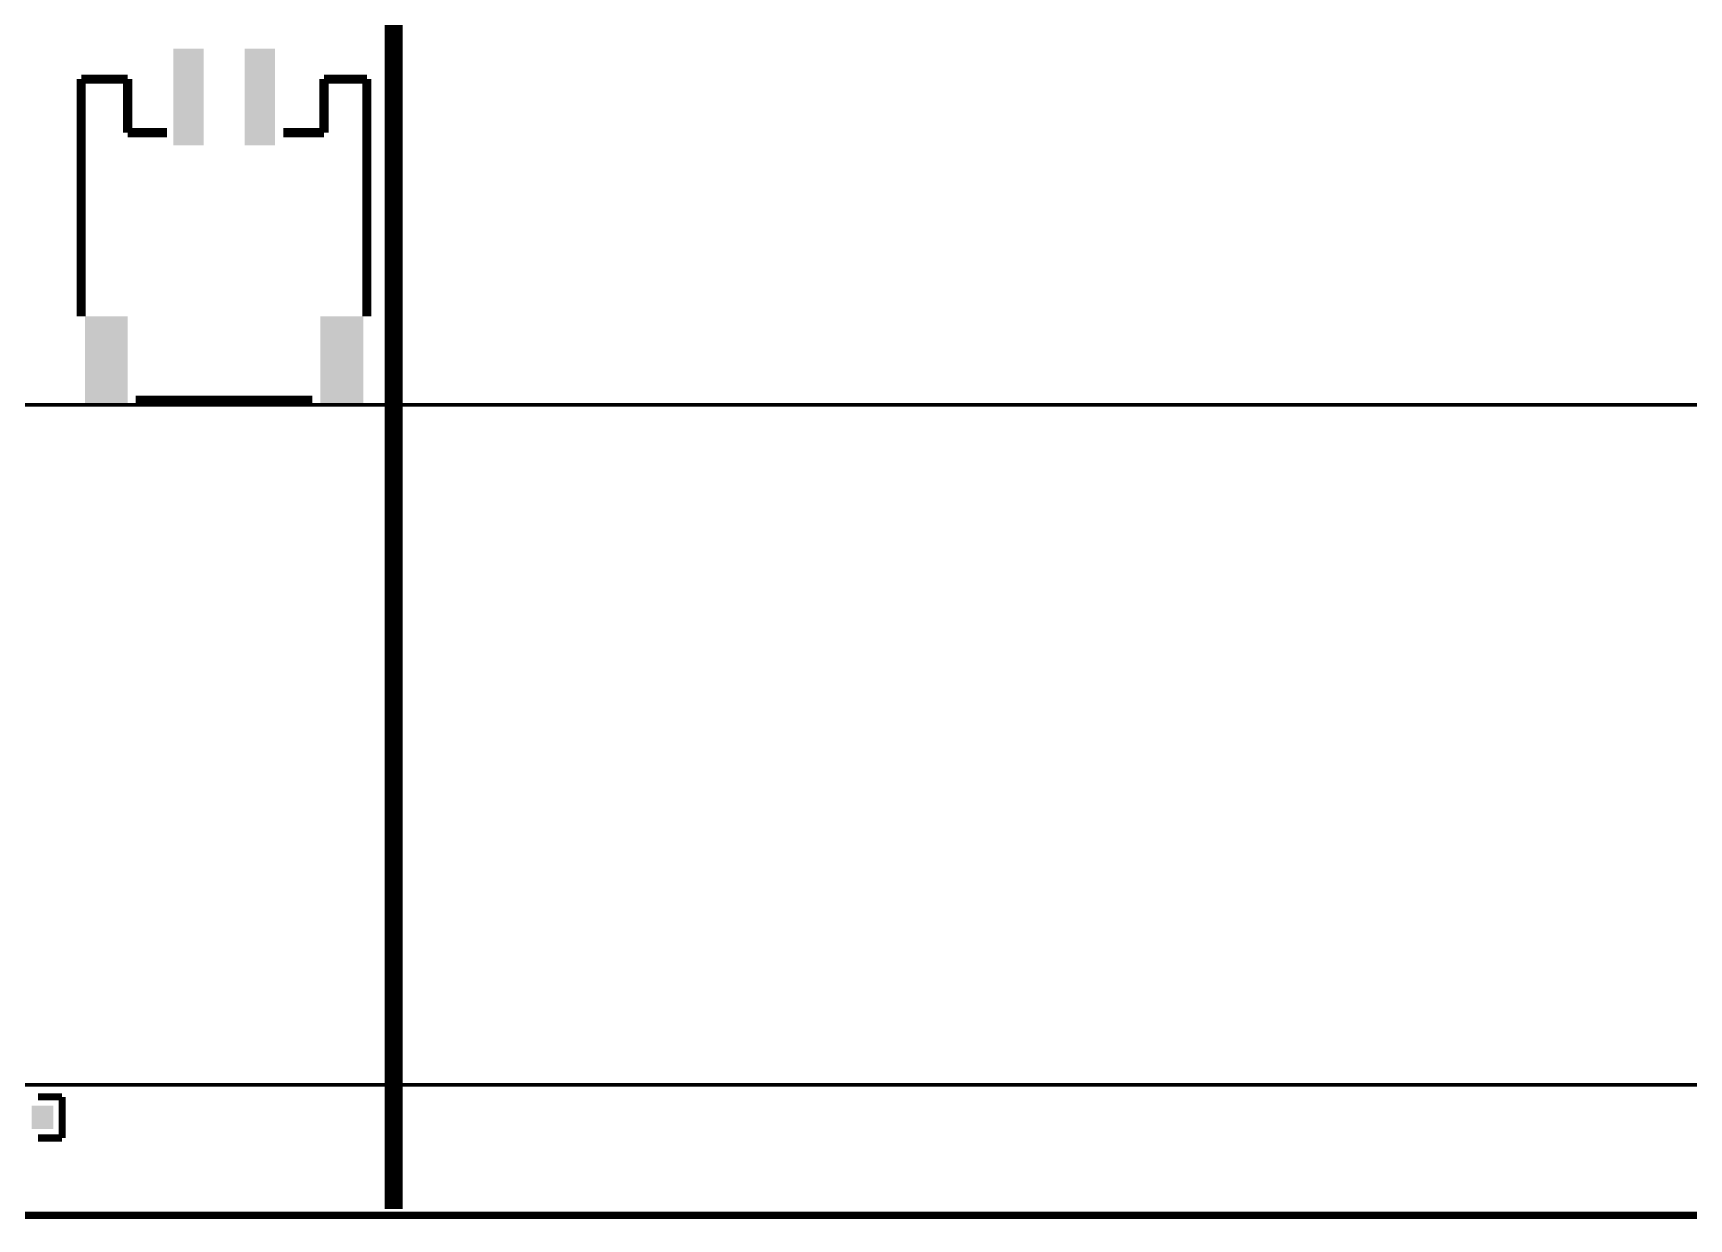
# Model space of a CAD drawing. Extents: x 1752 to 2872, y 74 to 1038.
# Drawn here: x 1942.2 to 2127.7, y 276.2 to 409.1 of the extents above; entities that cross this region are included whole.
import ezdxf

# ---------------------------------------------------------------- set-up
doc = ezdxf.new("R2010")
doc.units = 0
doc.header["$MEASUREMENT"] = 0
for name, color, linetype in [('BOTTOMOVERLAY', 54, 'CONTINUOUS'), ('BOTTOMPASTE', 16, 'CONTINUOUS'), ('KeepOutLayer', 6, 'CONTINUOUS')]:
    doc.layers.add(name, color=color, linetype=linetype)

msp = doc.modelspace()

# ---------------------------------------------------------------- linework, layer by layer
at = {"layer": 'BOTTOMOVERLAY'}
for points, const_width in [([(1982.595, 277.36), (1982.595, 429.758)], 2), ([(1947.596, 377.421), (1947.596, 403.988)], 1.016), ([(1952.797, 403.988), (1947.596, 403.988)], 1.016), ([(1952.797, 397.988), (1952.797, 403.988)], 1.016), ([(1979.596, 403.988), (1974.796, 403.988)], 1.016), ([(1974.796, 397.988), (1974.796, 403.988)], 1.016), ([(1979.596, 377.421), (1979.596, 403.988)], 1.016), ([(1957.196, 397.988), (1952.797, 397.988)], 1.016), ([(1974.796, 397.988), (1970.221, 397.988)], 1.016), ([(2200.722, 367.478), (1929.441, 367.478)], 0.4), ([(2216.566, 367.478), (1929.549, 367.478)], 0.4), ([(1973.493, 367.989), (1953.7, 367.989)], 1.016), ([(2200.722, 291.279), (1929.441, 291.279)], 0.4), ([(2216.566, 291.279), (1929.549, 291.279)], 0.4), ([(1945.449, 289.921), (1942.749, 289.921)], 0.8), ([(1945.449, 285.321), (1945.449, 289.921)], 0.8), ([(1945.449, 285.321), (1942.749, 285.321)], 0.8)]:
    msp.add_lwpolyline(points, dxfattribs=dict(at, const_width=const_width))
at = {"layer": 'BOTTOMPASTE'}
for points in [[(1961.296, 407.388), (1957.896, 407.388), (1961.296, 396.588), (1957.896, 396.588)], [(1969.296, 407.388), (1965.896, 407.388), (1969.296, 396.588), (1965.896, 396.588)], [(1952.796, 377.388), (1947.996, 377.388), (1952.796, 367.388), (1947.996, 367.388)], [(1979.196, 377.388), (1974.396, 377.388), (1979.196, 367.388), (1974.396, 367.388)], [(1942.049, 286.321), (1944.449, 286.321), (1942.049, 288.921), (1944.449, 288.921)]]:
    msp.add_solid(points, dxfattribs=at)
at = {"layer": 'KeepOutLayer', "const_width": 0.8}
msp.add_lwpolyline([(2291.761, 276.649), (1846.068, 276.649)], dxfattribs=at)

doc.saveas('drawing.dxf')
